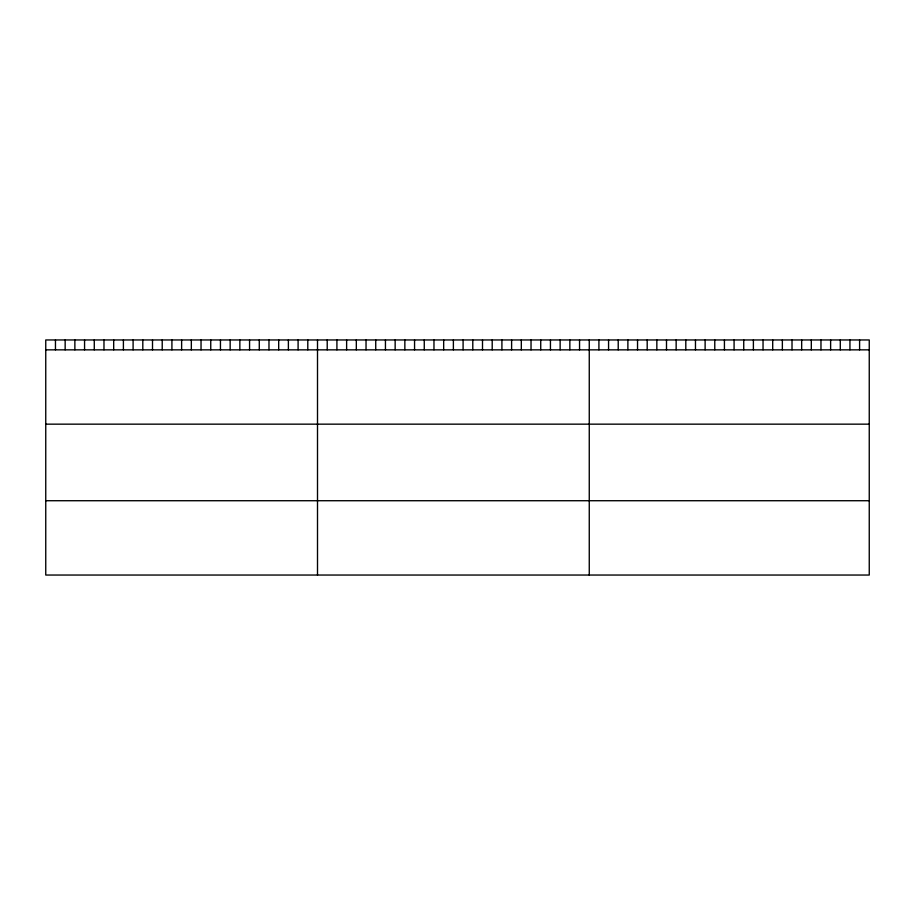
<?xml version="1.0" encoding="UTF-8"?>
<svg xmlns="http://www.w3.org/2000/svg" width="915" height="915" viewBox="0 0 915 915"><rect width="100%" height="100%" fill="white"/><g stroke="black" fill="none" stroke-linecap="round" stroke-linejoin="round"><path stroke-width="1.37" d="M869.25 349.85L869.25 575.043L45.75 575.043L45.75 339.957L869.25 339.957L869.25 349.85L45.75 349.85M45.75 424.16L869.25 424.16M45.75 500.722L869.25 500.722M859.597 339.957L859.597 349.85M849.944 339.957L849.944 349.85M840.29 339.957L840.29 349.85M830.626 339.957L830.626 349.85M820.972 339.957L820.972 349.85M811.319 339.957L811.319 349.85M801.666 339.957L801.666 349.85M792.013 339.957L792.013 349.85M782.359 339.957L782.359 349.85M772.706 339.957L772.706 349.85M763.041 339.957L763.041 349.85M753.388 339.957L753.388 349.85M743.735 339.957L743.735 349.85M734.082 339.957L734.082 349.85M724.428 339.957L724.428 349.85M714.775 339.957L714.775 349.85M705.122 339.957L705.122 349.85M695.469 339.957L695.469 349.85M685.804 339.957L685.804 349.85M676.151 339.957L676.151 349.85M666.497 339.957L666.497 349.85M656.844 339.957L656.844 349.85M647.191 339.957L647.191 349.85M637.538 339.957L637.538 349.85M627.884 339.957L627.884 349.85M618.22 339.957L618.22 349.85M608.567 339.957L608.567 349.85M598.913 339.957L598.913 349.85M589.26 339.957L589.26 575.043M579.55 339.957L579.55 349.85M569.851 339.957L569.851 349.85M560.14 339.957L560.14 349.85M550.441 339.957L550.441 349.85M540.731 339.957L540.731 349.85M531.032 339.957L531.032 349.85M521.321 339.957L521.321 349.85M511.611 339.957L511.611 349.85M501.912 339.957L501.912 349.85M492.201 339.957L492.201 349.85M482.502 339.957L482.502 349.85M472.792 339.957L472.792 349.85M463.093 339.957L463.093 349.85M453.382 339.957L453.382 349.85M443.672 339.957L443.672 349.85M433.973 339.957L433.973 349.85M424.263 339.957L424.263 349.85M414.564 339.957L414.564 349.85M404.853 339.957L404.853 349.85M395.154 339.957L395.154 349.85M385.444 339.957L385.444 349.85M375.733 339.957L375.733 349.85M366.034 339.957L366.034 349.85M356.324 339.957L356.324 349.85M346.625 339.957L346.625 349.85M336.914 339.957L336.914 349.85M327.215 339.957L327.215 349.85M317.505 339.957L317.505 575.043M307.795 339.957L307.795 349.85M298.096 339.957L298.096 349.85M288.385 339.957L288.385 349.85M278.686 339.957L278.686 349.85M268.976 339.957L268.976 349.85M259.277 339.957L259.277 349.85M249.566 339.957L249.566 349.85M239.856 339.957L239.856 349.85M230.157 339.957L230.157 349.85M220.446 339.957L220.446 349.85M210.747 339.957L210.747 349.85M201.037 339.957L201.037 349.85M191.338 339.957L191.338 349.85M181.628 339.957L181.628 349.85M171.917 339.957L171.917 349.85M162.218 339.957L162.218 349.85M152.508 339.957L152.508 349.85M142.809 339.957L142.809 349.85M133.098 339.957L133.098 349.85M123.399 339.957L123.399 349.85M113.689 339.957L113.689 349.85M103.978 339.957L103.978 349.85M94.279 339.957L94.279 349.85M84.569 339.957L84.569 349.85M74.87 339.957L74.87 349.85M65.159 339.957L65.159 349.85M55.46 339.957L55.46 349.85"/></g></svg>
